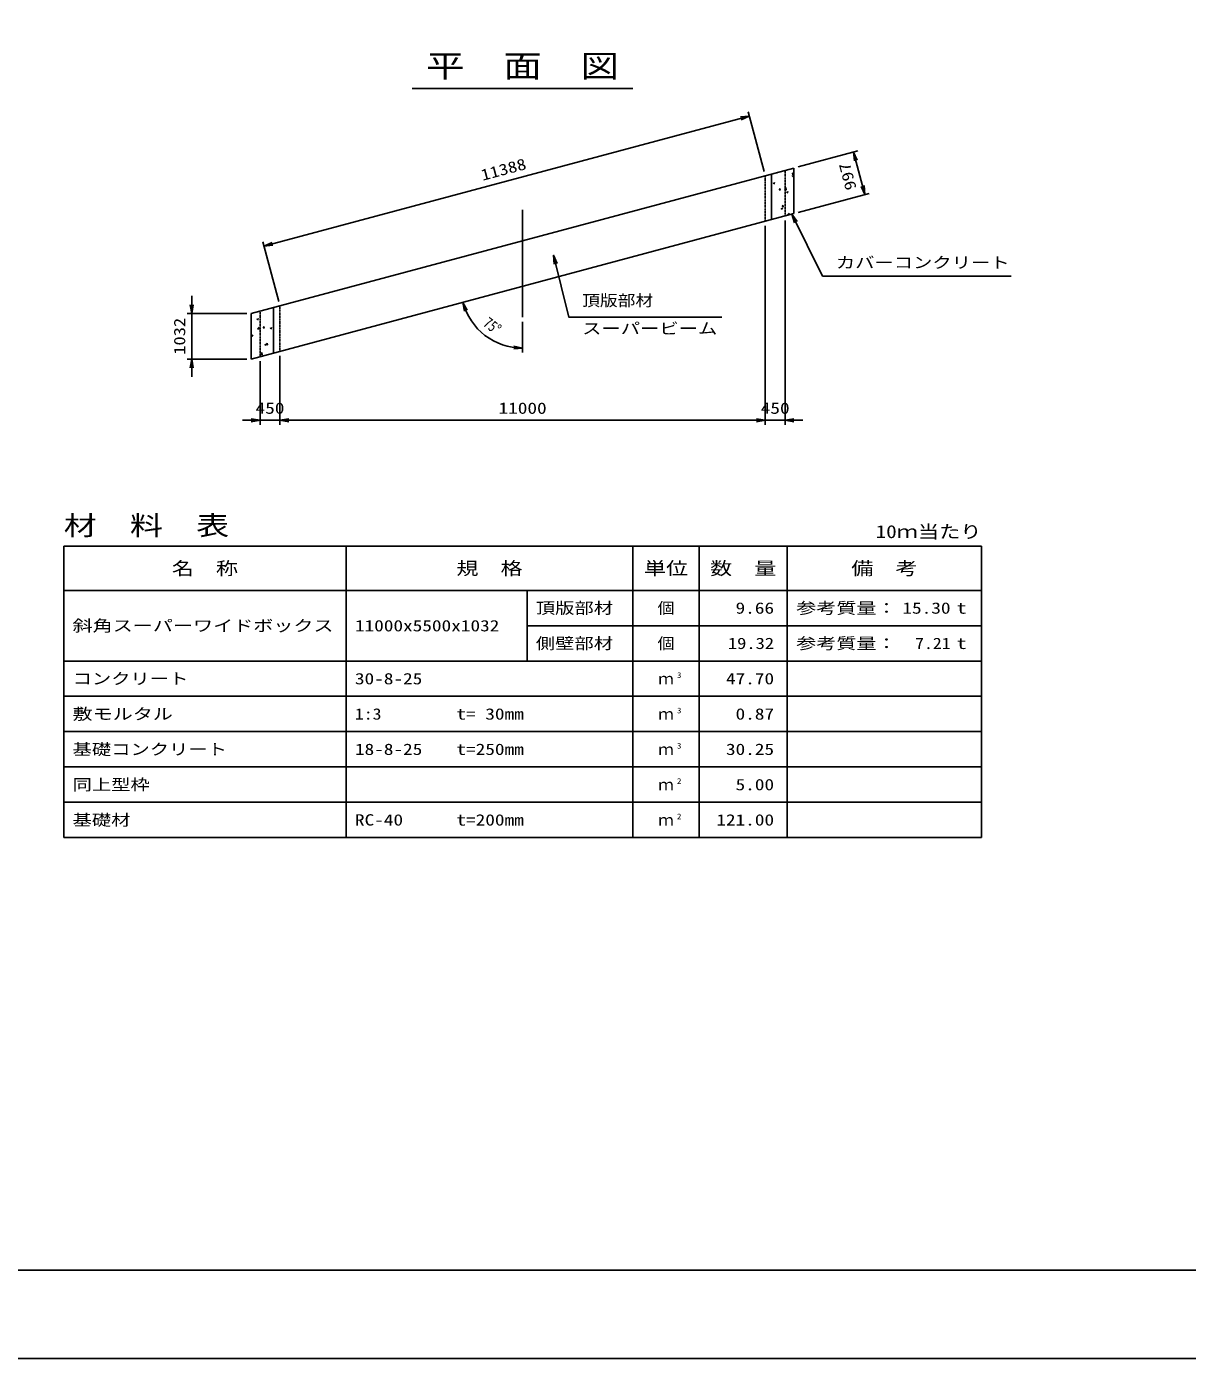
# Model space of a CAD drawing. Units: millimetres at full size. Extents: x 0 to 84100, y 0 to 59400.
# Drawn here: x 30809 to 57117, y 0 to 30173 of the extents above; entities that cross this region are included whole.
import ezdxf
from ezdxf.enums import TextEntityAlignment as Align

# ---------------------------------------------------------------- set-up
doc = ezdxf.new("R2010")
doc.units = ezdxf.units.MM
doc.linetypes.add('CHAIN', pattern=[18.5, 12, -1.5, 3.5, -1.5])
doc.linetypes.add('DASHED_SPACED', pattern=[12, 6, -6])
for name, color, linetype, lineweight in [('0_2', 7, 'Continuous', 25), ('D-BMK', 2, 'CHAIN', 25), ('D-DCR-HCHn', 4, 'Continuous', 9), ('D-MTR-FRAM', 7, 'Continuous', 25), ('D-MTR-LINE', 7, 'Continuous', 25), ('D-STR-STRn', 1, 'Continuous', 25), ('D-STR-TXT', 7, 'Continuous', 25), ('D-TTL', 2, 'Continuous', 25), ('D-TTL-TXT', 7, 'Continuous', 25)]:
    doc.layers.add(name, color=color, linetype=linetype, lineweight=lineweight)
doc.layers.add('D-MTR', color=7, linetype='Continuous')
doc.layers.add('D-MTR-TXT', color=7, linetype='Continuous')
doc.styles.add('ＭＳ ゴシック', font='')
doc.styles.get('ＭＳ ゴシック').set_extended_font_data('MS Gothic')

# ---------------------------------------------------------------- blocks, each defined once
blk = doc.blocks.new('open_arrow')
at = {"color": 0, "linetype": 'Continuous', "lineweight": -2}
blk.add_lwpolyline([(7.5, 1.25), (0, 0), (7.5, -1.25)], dxfattribs=at)

msp = doc.modelspace()

# ---------------------------------------------------------------- linework, layer by layer
at = {"layer": '0_2'}
for p, q in [((36187.653, 25199.189), (47187.653, 28146.63)), ((47524.118, 26890.927), (47161.771, 28243.223)), ((48296.593, 26994.383), (49648.889, 27356.729)), ((49552.296, 27330.848), (49810.339, 26367.82)), ((48296.593, 25962.212), (49906.931, 26393.701)), ((47550, 25662.164), (47550, 21153.953)), ((47550, 25662.164), (47550, 21153.953)), ((48000, 25782.741), (48000, 21153.953)), ((36524.118, 23943.485), (36161.771, 25295.782)), ((34550, 24072.726), (34550, 22240.555)), ((35800, 23672.726), (34450, 23672.726)), ((42050, 23488.443), (42050, 22788.443)), ((35800, 22640.555), (34450, 22640.555)), ((36550, 22714.722), (36550, 21153.953)), ((36550, 22714.722), (36550, 21153.953)), ((36100, 22594.145), (36100, 21153.953)), ((35700, 21253.953), (36950, 21253.953)), ((36550, 21253.953), (47550, 21253.953)), ((47150, 21253.953), (48400, 21253.953))]:
    msp.add_line(p, q, dxfattribs=at)
msp.add_arc((42050, 24288.443), 1400, 195, 270, dxfattribs=at)
at = {"layer": 'D-BMK'}
msp.add_line((42050, 23588.443), (42050, 26020.613), dxfattribs=at)
at = {"layer": 'D-DCR-HCHn'}
for p, q in [((47796.786, 26860.46), (47822.331, 26858.225)), ((47822.521, 26858.094), (47820.893, 26866.92)), ((48156.331, 26829.028), (48180.821, 26858.214)), ((48186.889, 26826.213), (48181.015, 26858.056)), ((47731.671, 26627.966), (47767.241, 26641.619)), ((47731.715, 26627.903), (47756.984, 26610.859)), ((47757.009, 26610.864), (47767.309, 26641.562)), ((48156.335, 26829.004), (48186.699, 26826.347)), ((48158.504, 26791.811), (48194.073, 26805.465)), ((48158.548, 26791.748), (48183.817, 26774.704)), ((48183.842, 26774.71), (48194.142, 26805.408)), ((47862.448, 26478.792), (47886.939, 26507.979)), ((47862.453, 26478.768), (47892.817, 26476.112)), ((47893.004, 26475.98), (47887.13, 26507.823)), ((47987.081, 26485.797), (48000, 26499.261)), ((47987.13, 26485.698), (48000, 26483.702)), ((48000, 26499.261), (48026.649, 26527.035)), ((48000, 26483.702), (48032.31, 26478.691)), ((48032.271, 26478.73), (48026.659, 26526.975)), ((48034.901, 26423.435), (48070.47, 26437.088)), ((48034.944, 26423.373), (48060.213, 26406.328)), ((48060.237, 26406.334), (48070.538, 26437.032)), ((47911.298, 26055.058), (47946.867, 26068.711)), ((47911.34, 26054.997), (47936.609, 26037.952)), ((47932.935, 26096.679), (47957.426, 26125.865)), ((47932.938, 26096.655), (47963.302, 26093.999)), ((47936.633, 26037.958), (47946.933, 26068.656)), ((47963.487, 26093.866), (47957.613, 26125.709)), ((48054.431, 25906.86), (48093.999, 25948.098)), ((48054.479, 25906.762), (48076.755, 25903.307)), ((48098.533, 25909.143), (48094.008, 25948.039)), ((36028.427, 23546.737), (36063.996, 23560.391)), ((36028.477, 23546.679), (36053.746, 23529.634)), ((36053.769, 23529.635), (36064.069, 23560.333)), ((36119.787, 23731.618), (36131.774, 23730.569)), ((36131.95, 23730.508), (36131.182, 23734.671)), ((36040.56, 23325.335), (36080.128, 23366.573)), ((36040.6, 23325.264), (36085.78, 23318.257)), ((36085.747, 23318.276), (36080.135, 23366.521)), ((36171.867, 23351.135), (36196.358, 23380.321)), ((36171.896, 23351.112), (36202.26, 23348.455)), ((36202.433, 23348.394), (36196.559, 23380.237)), ((36331.656, 23342.206), (36367.226, 23355.86)), ((36331.706, 23342.148), (36356.975, 23325.104)), ((36356.997, 23325.105), (36367.298, 23355.803)), ((35900, 23027.136), (35902.475, 23030.085)), ((35900, 22998.953), (35908.377, 22998.22)), ((35908.548, 22998.161), (35902.674, 23030.003)), ((35904.823, 23178.361), (35940.393, 23192.014)), ((35904.873, 23178.303), (35930.142, 23161.258)), ((35930.164, 23161.259), (35940.465, 23191.957)), ((36208.053, 22973.83), (36243.623, 22987.483)), ((36208.102, 22973.772), (36233.371, 22956.728)), ((36233.393, 22956.729), (36243.693, 22987.427)), ((36242.354, 22969.021), (36266.844, 22998.207)), ((36242.382, 22968.999), (36272.746, 22966.342)), ((36272.915, 22966.28), (36267.042, 22998.123)), ((36107.91, 22746.398), (36147.477, 22787.636)), ((36107.949, 22746.328), (36153.129, 22739.321)), ((36153.097, 22739.34), (36147.485, 22787.585))]:
    msp.add_line(p, q, dxfattribs=at)
at = {"layer": 'D-MTR-FRAM'}
for p, q in [((31650, 18400), (52450, 18400)), ((31650, 18400), (31650, 11800)), ((52450, 18400), (52450, 11800)), ((31650, 11800), (52450, 11800))]:
    msp.add_line(p, q, dxfattribs=at)
at = {"layer": 'D-MTR-LINE'}
for p, q in [((38050, 18400), (38050, 11800)), ((44550, 18400), (44550, 11800)), ((46050, 18400), (46050, 11800)), ((48050, 18400), (48050, 11800)), ((31650, 17400), (52450, 17400)), ((42150, 17400), (42150, 15800)), ((42150, 16600), (52450, 16600)), ((31650, 15800), (52450, 15800)), ((31650, 15000), (52450, 15000)), ((31650, 14200), (52450, 14200)), ((31650, 13400), (52450, 13400)), ((31650, 12600), (52450, 12600))]:
    msp.add_line(p, q, dxfattribs=at)
at = {"layer": 'D-STR-STRn'}
for p, q in [((35900, 23672.726), (48200, 26968.501)), ((48200, 26968.501), (48200, 25936.331)), ((47695, 26833.187), (47695, 25801.016)), ((35900, 22640.555), (48200, 25936.331)), ((35900, 23672.726), (35900, 22640.555)), ((36405, 23808.04), (36405, 22775.87))]:
    msp.add_line(p, q, dxfattribs=at)
at = {"layer": 'D-STR-STRn', "linetype": 'DASHED_SPACED'}
for p, q in [((48000, 25882.741), (48000, 26914.911)), ((47550, 26794.334), (47550, 25762.164)), ((36550, 23846.893), (36550, 22814.722)), ((36100, 23726.316), (36100, 22694.145))]:
    msp.add_line(p, q, dxfattribs=at)
at = {"layer": 'D-STR-TXT'}
for points in [[(48150, 25922.933), (48850, 24522.933), (49050, 24522.933), (53120.812, 24522.933)], [(42750, 24992.093), (43100, 23588.443), (43300, 23588.443), (46562.437, 23588.443)]]:
    msp.add_lwpolyline(points, dxfattribs=at)
at = {"layer": 'D-TTL'}
for points in [[(0, 0), (84100, 0), (84100, 59400), (0, 59400)], [(2000, 2000), (82100, 2000), (82100, 57400), (2000, 57400)]]:
    msp.add_lwpolyline(points, close=True, dxfattribs=at)
at = {"layer": 'D-TTL-TXT'}
msp.add_line((39550, 28770), (44550, 28770), dxfattribs=at)

# ---------------------------------------------------------------- block references
at = {"layer": '0_2', "xscale": 26.7, "yscale": 26.7}
for p, rotation in [((47187.653, 28146.63), 195), ((49552.296, 27330.848), 285), ((49810.339, 26367.82), 105), ((36187.653, 25199.189), 15), ((34550, 23672.726), 90), ((40697.704, 23926.096), 289.1), ((42050, 22888.443), 175.9), ((34550, 22640.555), 270), ((36100, 21253.953), 180), ((47550, 21253.953), 180), ((47550, 21253.953), 180)]:
    msp.add_blockref('open_arrow', p, dxfattribs=dict(at, rotation=rotation))
for p in [(36550, 21253.953), (36550, 21253.953), (48000, 21253.953)]:
    msp.add_blockref('open_arrow', p, dxfattribs=at)
at = {"layer": 'D-STR-TXT', "xscale": 26.7, "yscale": 26.7}
for p, rotation in [((48150, 25922.933), 296.6), ((42750, 24992.093), 284)]:
    msp.add_blockref('open_arrow', p, dxfattribs=dict(at, rotation=rotation))

# ---------------------------------------------------------------- texts
at = {"layer": '0_2', "style": 'ＭＳ ゴシック'}
for s, rotation, width, p in [('11388', 15, 1.2, (41616.478, 26938.539)), ('997', 105, 1.2, (49415.688, 26778.158)), ('1032', 90, 1.2, (34275, 23156.641)), ('75°', 322.5, 0.8, (41365.143, 23395.921))]:
    msp.add_text(s, height=256.6, rotation=rotation, dxfattribs=dict(at, width=width)).set_placement(p, align=Align.MIDDLE_CENTER)
at = {"layer": '0_2', "style": 'ＭＳ ゴシック', "width": 1.25}
for s, p in [('450', (36325, 21528.953)), ('11000', (42050, 21528.953)), ('450', (47775, 21528.953))]:
    msp.add_text(s, height=256.6, dxfattribs=at).set_placement(p, align=Align.MIDDLE_CENTER)
at = {"layer": 'D-MTR', "style": 'ＭＳ ゴシック', "width": 1.25}
msp.add_text('材\u3000料\u3000表', height=439.9, dxfattribs=at).set_placement((31650, 18520), align=Align.BOTTOM_LEFT)
at = {"layer": 'D-MTR', "style": 'ＭＳ ゴシック', "width": 1.2}
msp.add_text('10ｍ当たり', height=293.3, dxfattribs=at).set_placement((52450, 18496.667), align=Align.BOTTOM_RIGHT)
at = {"layer": 'D-MTR-TXT', "style": 'ＭＳ ゴシック'}
for s, height, width, p in [('名\u3000称', 293.3, 1.25, (34850, 17900)), ('規\u3000格', 293.3, 1.25, (41300, 17900)), ('単位', 293.3, 1.25, (45300, 17900)), ('数\u3000量', 293.3, 1.25, (47050, 17900)), ('備\u3000考', 293.3, 1.25, (50250, 17900)), ('個', 256.6, 1.1, (45300, 17000)), ('個', 256.6, 1.1, (45300, 16200))]:
    msp.add_text(s, height=height, dxfattribs=dict(at, width=width)).set_placement(p, align=Align.MIDDLE_CENTER)
for s, width, p in [('頂版部材', 1.25, (42350, 17000)), ('参考質量：      t', 1.3, (48250, 17000)), ('斜角スーパーワイドボックス', 1.3, (31850, 16600)), ('11000x5500x1032', 1.25, (38250, 16600)), ('側壁部材', 1.25, (42350, 16200)), ('参考質量：      t', 1.3, (48250, 16200)), ('コンクリート', 1.25, (31850, 15400)), ('30-8-25', 1.25, (38250, 15400)), ('敷モルタル', 1.3, (31850, 14600)), ('1:3', 1.15, (38250, 14600)), ('t= 30mm', 1.25, (40550, 14600)), ('基礎コンクリート', 1.25, (31850, 13800)), ('18-8-25', 1.25, (38250, 13800)), ('t=250mm', 1.25, (40550, 13800)), ('同上型枠', 1.25, (31850, 13000)), ('基礎材', 1.25, (31850, 12200)), ('RC-40', 1.25, (38250, 12200)), ('t=200mm', 1.25, (40550, 12200))]:
    msp.add_text(s, height=256.6, dxfattribs=dict(at, width=width)).set_placement(p, align=Align.MIDDLE_LEFT)
for s, width, p in [('9.66', 1.25, (47750, 17000)), ('15.30', 1.25, (51750, 17000)), ('19.32', 1.2, (47750, 16200)), ('7.21', 1.15, (51750, 16200)), ('47.70', 1.25, (47750, 15400)), ('0.87', 1.25, (47750, 14600)), ('30.25', 1.25, (47750, 13800)), ('5.00', 1.25, (47750, 13000)), ('121.00', 1.25, (47750, 12200))]:
    msp.add_text(s, height=256.6, dxfattribs=dict(at, width=width)).set_placement(p, align=Align.MIDDLE_RIGHT)
for p in [(45300, 15400), (45300, 14600), (45300, 13800), (45300, 13000), (45300, 12200)]:
    msp.add_text('ｍ', height=256.6, dxfattribs=at).set_placement(p, align=Align.MIDDLE_CENTER)
at = {"layer": 'D-MTR-TXT', "style": 'ＭＳ ゴシック', "width": 1.15}
for s, p in [('3', (45550, 15376.667)), ('3', (45550, 14576.667)), ('3', (45550, 13776.667)), ('2', (45550, 12976.667)), ('2', (45550, 12176.667))]:
    msp.add_text(s, height=128.3, dxfattribs=at).set_placement(p, align=Align.BOTTOM_LEFT)
at = {"layer": 'D-STR-TXT', "style": 'ＭＳ ゴシック', "width": 1.25}
for s, p in [('カバーコンクリート', (49150, 24622.933)), ('スーパービーム', (43400, 23129.814))]:
    msp.add_text(s, height=256.6, dxfattribs=at).set_placement(p, align=Align.BOTTOM_LEFT)
at = {"layer": 'D-STR-TXT', "style": 'ＭＳ ゴシック', "width": 1.15}
msp.add_text('頂版部材\u3000\u3000\u3000\u3000', height=256.6, dxfattribs=at).set_placement((43400, 24097.072), align=Align.TOP_LEFT)
at = {"layer": 'D-TTL-TXT', "style": 'ＭＳ ゴシック', "width": 1.25}
msp.add_text('平\u3000面\u3000図', height=513.2, dxfattribs=at).set_placement((42050, 28870), align=Align.BOTTOM_CENTER)

doc.saveas('drawing.dxf')
